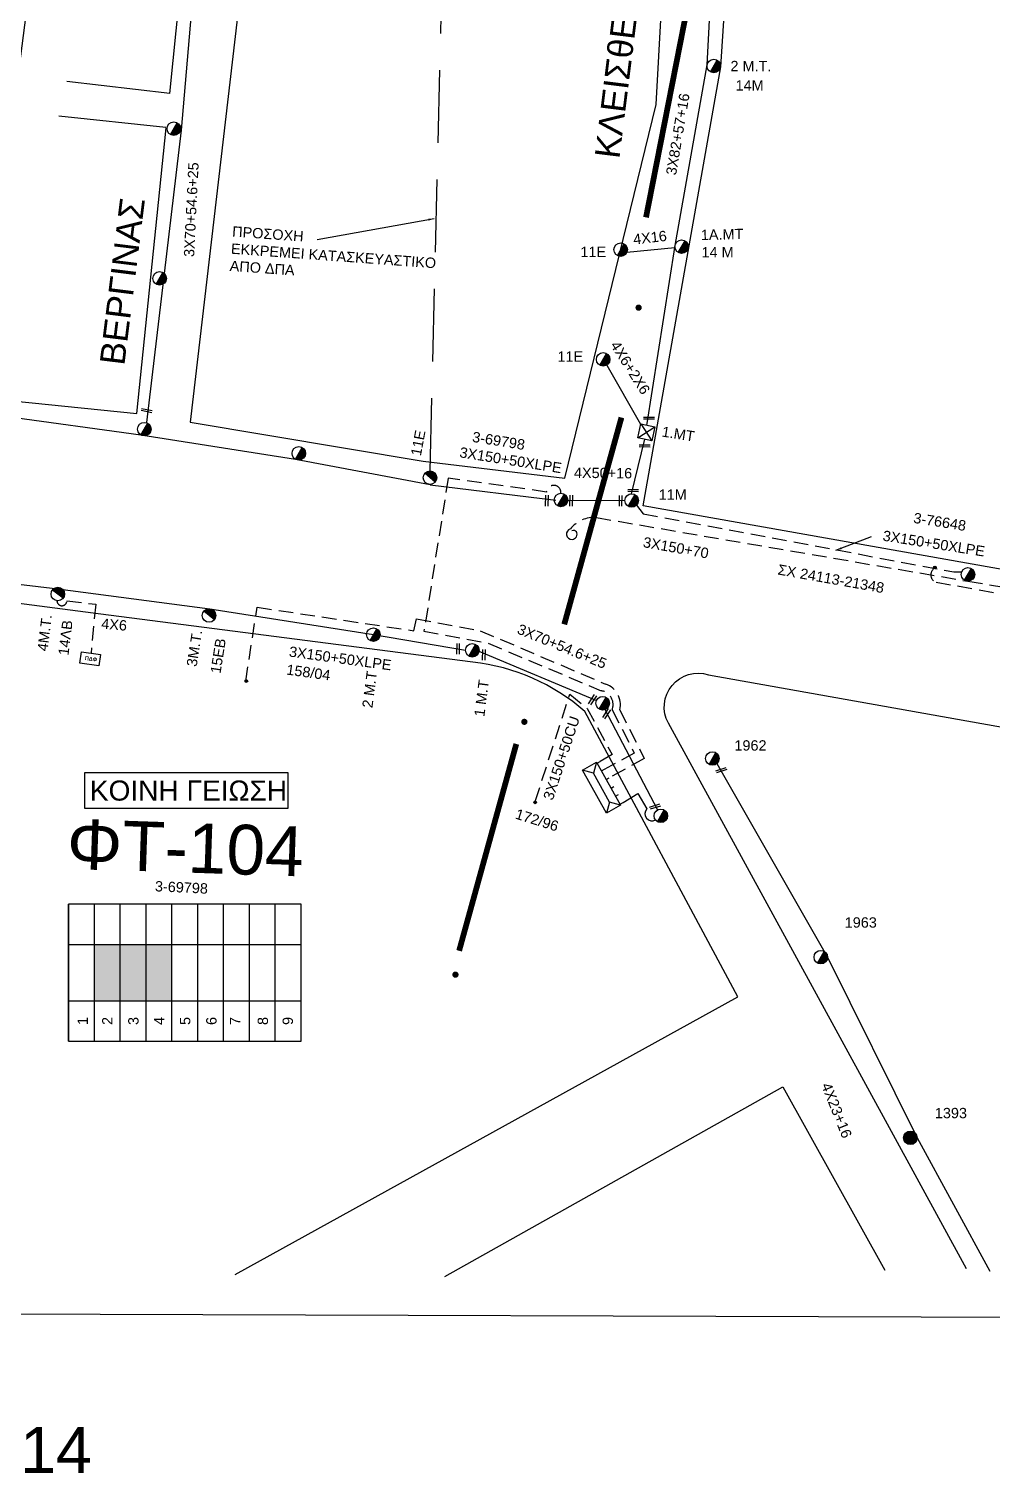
# Model space of a CAD drawing. Header units: millimetres. Extents: x 3156 to 5307, y 1191 to 2273.
# Drawn here: x 4819.7 to 4987.4, y 1211.3 to 1462.9 of the extents above; entities that cross this region are included whole.
import ezdxf
from ezdxf.enums import TextEntityAlignment as Align

# ---------------------------------------------------------------- set-up
doc = ezdxf.new("R2010")
doc.units = ezdxf.units.MM
doc.linetypes.add('DASHED', pattern=[19.05, 12.7, -6.35])
for name, color, linetype in [('Pillar OTE', 7, 'Continuous'), ('Pillar Δημοτικού Φωτισμού', 7, 'Continuous'), ('Άγνωστα', 7, 'Continuous'), ('Ασφαλειοκιβώτια Χ.Τ 9 αναχωρήσεων', 7, 'Continuous'), ('Διαφημιστική πινακίδα', 7, 'Continuous'), ('Εναέρια παροχή ΧΤ 4x16', 7, 'SYN_LINE'), ('Επιγραφές - Σχήματα', 7, 'Continuous'), ('Καλώδια ΧΤ   3x150+50AL', 7, 'DASHED'), ('Καλώδια ΧΤ   3x150+50CU', 7, 'DASHED'), ('Καλώδια ΧΤ   3x150AL+50XLPE', 7, 'DASHED'), ('Μηχανική τομή', 7, 'Continuous'), ('Πλεκτός Στύλος', 7, 'Continuous'), ('Στύλος Ξύλινος', 7, 'Continuous'), ('Στύλος Ξύλινος @ 1', 7, 'Continuous'), ('Στύλος ΦΜ', 7, 'Continuous'), ('Στύλος ΦΜ @ 1', 7, 'Continuous'), ('Συνδέσεις', 7, 'Continuous'), ('Συνεστραμμένα ΧΤ   3x70+54.6+25 AL', 7, 'SYN_LINE'), ('Υποσταθμός πόλεως', 7, 'Continuous'), ('Υπόβαθρο ΔΕΗ', 7, 'Continuous')]:
    doc.layers.add(name, color=color, linetype=linetype)
doc.styles.add('arial', font='arial.ttf')
doc.styles.get("Standard").update_dxf_attribs({"font": 'arial.ttf'})
doc.linetypes.add('SYN_LINE', pattern='A,0.5,-0.0001,["/\\/\\/\\/",Standard,S=0.1,R=0,X=0,Y=-0.05],-0.25', length=0.7501)
doc.dimstyles.new('ISO-25', dxfattribs={"dimtxt": 2.5, "dimasz": 2.5, "dimexe": 1.25, "dimexo": 0.625, "dimtad": 1, "dimtxsty": 'Standard', "dimcen": 2.5, "dimadec": 0, "dimazin": 0, "dimtfac": 1, "dimtmove": 0, "dimatfit": 3, "dimfxl": 1, "dimarcsym": 0})

# ---------------------------------------------------------------- blocks, each defined once
blk = doc.blocks.new('ΥΠΑΡΧΩΝ ΤΣΙΜΕΝΤΕΝΙΟΣ ΣΤΥΛΟΣ')
at = {"layer": 'Στύλος ΦΜ'}
blk.add_hatch(color=7, dxfattribs=at).paths.add_polyline_path([(-1.29, -2.28, 0.574793), (2.62, 0, 0.268822), (1.3, 2.27)])
at = {"layer": 'Στύλος ΦΜ', "color": 7}
blk.add_line((-1.29, -2.28), (1.3, 2.27), dxfattribs=at)
blk.add_circle((0, 0), 2.62, dxfattribs=at)
at = {"layer": 'Στύλος ΦΜ', "flags": 4}
for tag, p in [('ΑΡΙΘΜΟΣ', (-4.68, 8.05)), ('ΤΥΠΟΣ', (-4.91, 3.03))]:
    blk.add_attdef(tag, p, '', height=4, dxfattribs=at)
blk = doc.blocks.new('ΥΠΑΡΧΩΝ ΞΥΛΙΝΟΣ ΣΤΥΛΟΣ')
at = {"layer": 'Στύλος Ξύλινος'}
h = blk.add_hatch(color=7, dxfattribs=at)
h.paths.add_polyline_path([(-2.62, 0, 0.270008), (-1.29, -2.28), (1.3, 2.27, 0.576266)])
h.paths.add_polyline_path([(-1.29, -2.28, 0.574793), (2.62, 0, 0.268822), (1.3, 2.27)])
at = {"layer": 'Στύλος Ξύλινος', "color": 7}
blk.add_line((-1.29, -2.28), (1.3, 2.27), dxfattribs=at)
blk.add_circle((0, 0), 2.62, dxfattribs=at)
at = {"layer": 'Στύλος Ξύλινος', "flags": 4}
for tag, p in [('ΑΡΙΘΜΟΣ', (-4.91, 8.6)), ('ΤΥΠΟΣ', (-4.85, 3.39))]:
    blk.add_attdef(tag, p, '', height=4, dxfattribs=at)
blk = doc.blocks.new('ΥΠΟΣΤΑΘΜΟΣ ΠΟΛΕΩΣ 6 ΑΝΑΧΩΡΗΣΕΩΝ')
at = {"layer": 'Υποσταθμός πόλεως', "linetype": 'Continuous', "ltscale": 40}
for p, q in [((-8.18, -2.82), (-8.18, -4)), ((-5.01, -2.82), (-5.01, -4)), ((-1.74, -2.82), (-1.74, -4)), ((1.65, -2.82), (1.65, -4)), ((5.07, -2.82), (5.07, -4)), ((8.16, -2.82), (8.16, -4))]:
    blk.add_line(p, q, dxfattribs=at)
blk.add_lwpolyline([(-8.57, 2.82), (8.57, 2.82), (8.57, -2.82), (-8.57, -2.82)], close=True, dxfattribs=at)
for points in [[(-5.75, 0), (-8.57, 2.82)], [(5.75, 0), (8.57, 2.82)], [(-8.57, -2.82), (-5.75, 0)], [(-5.75, 0), (5.75, 0)], [(8.57, -2.82), (5.75, 0)]]:
    blk.add_lwpolyline(points, dxfattribs=at)
at = {"layer": 'Υποσταθμός πόλεως', "linetype": 'SYN_LINE', "ltscale": 40, "flags": 1}
for tag, p in [('ΜΕΤΑΣΧΗΜΑΤΙΣΜΟΣ', (9.64, 1.91)), ('ΙΣΧΥΣ', (9.62, -0.89)), ('ΑΡΙΘΜΟΣ', (9.74, -3.61))]:
    blk.add_attdef(tag, p, '', height=1.8, dxfattribs=at)
blk = doc.blocks.new('ΜΗΧΑΝΙΚΗ ΤΟΜΗ')
at = {"layer": 'Μηχανική τομή', "ltscale": 40}
for p, q in [((-1.89, 0.78), (1.89, 0.78)), ((1.89, 0), (-1.89, 0))]:
    blk.add_line(p, q, dxfattribs=at)
blk = doc.blocks.new('ΑΣΦΑΛΕΙΟΚΙΒΩΤΙΟ ΥΠΟΣΤΑΘΜΟΥ 9 ΑΝΑΧΩΡΗΣΕΩΝ')
at = {"layer": 'Ασφαλειοκιβώτια Χ.Τ 9 αναχωρήσεων', "ltscale": 40}
for p, q in [((-23.8, 40.36), (24.02, 40.36)), ((-9.72, 40.36), (-9.72, -40.64)), ((9.94, 40.36), (9.94, -40.64)), ((-23.8, 31.36), (24.02, 31.36)), ((-23.8, 22.36), (24.02, 22.36)), ((-23.8, 13.36), (24.02, 13.36)), ((-23.8, 4.36), (24.02, 4.36)), ((-23.8, -4.64), (24.02, -4.64)), ((-23.8, -13.64), (24.02, -13.64)), ((-23.8, -22.64), (24.02, -22.64)), ((-23.8, -31.64), (24.02, -31.64))]:
    blk.add_line(p, q, dxfattribs=at)
at = {"layer": 'Ασφαλειοκιβώτια Χ.Τ 9 αναχωρήσεων'}
blk.add_lwpolyline([(-23.8, -40.64), (24.02, -40.64), (24.02, 40.36), (-23.8, 40.36)], close=True, dxfattribs=at)
for s, p in [('1', (-18.12, 33.62)), ('2', (-18.12, 25.05)), ('3', (-18.12, 15.98)), ('4', (-18.12, 6.96)), ('5', (-18.12, -2.05)), ('6', (-18.12, -11.19)), ('7', (-18.12, -19.43)), ('8', (-18.12, -29.12)), ('9', (-18.12, -37.81))]:
    blk.add_text(s, height=3.6, dxfattribs=at).set_placement(p)
at = {"layer": 'Ασφαλειοκιβώτια Χ.Τ 9 αναχωρήσεων', "ltscale": 40}
for tag, height, p in [('ΟΝΟΜΑ', 5, (-0.16, 44.31)), ('ΚΕΙΜΕΝΟ 1', 2, (17.06, 35.59)), ('ΚΕΙΜΕΝΟ 2', 2, (17.06, 26.88)), ('ΚΕΙΜΕΝΟ 3', 2, (17.06, 17.69)), ('ΚΕΙΜΕΝΟ 4', 2, (17.06, 8.71)), ('ΚΕΙΜΕΝΟ 5', 2, (17.06, -0.13)), ('ΚΕΙΜΕΝΟ 6', 2, (17.06, -9.05)), ('ΚΕΙΜΕΝΟ 7', 2, (17.06, -18.13)), ('ΚΕΙΜΕΝΟ 8', 2, (17.06, -26.85)), ('ΚΕΙΜΕΝΟ 9', 2, (17.06, -35.99)), ('ΣΧ', 2, (-0.1, -42.64))]:
    blk.add_attdef(tag, text='', height=height, dxfattribs=at).set_placement(p, align=Align.MIDDLE_CENTER)
blk = doc.blocks.new('_ΣΥΝΔΕΣΗ')
at = {"layer": 'Συνδέσεις', "linetype": 'SYN_LINE', "ltscale": 40}
blk.add_hatch(color=256, dxfattribs=at).paths.add_polyline_path([(0.5, -0.01, 1), (-0.5, -0.01, 1)])
at = {"layer": 'Συνδέσεις'}
blk.add_circle((0, -0.01), 0.5, dxfattribs=at)
blk = doc.blocks.new('STYLOS PLEKTOS')
at = {"ltscale": 40}
blk.add_lwpolyline([(731.77, 1613.62), (736.74, 1608.66), (731.77, 1608.66), (736.74, 1613.62)], dxfattribs=at)
at = {"layer": 'Διαφημιστική πινακίδα', "ltscale": 40}
blk.add_lwpolyline([(731.77, 1613.62), (736.74, 1613.62), (736.74, 1608.66), (731.77, 1608.66)], close=True, dxfattribs=at)
blk = doc.blocks.new('PILLAR ΔΗΜΟΤΙΚΟΥ ΦΩΤΙΣΜΟΥ')
at = {"layer": 'Pillar Δημοτικού Φωτισμού', "ltscale": 40}
for p, q in [((-3.64, 2), (3.07, 2)), ((-3.64, -2), (-3.64, 2)), ((3.07, 2), (3.07, -2)), ((3.07, -2), (-3.64, -2))]:
    blk.add_line(p, q, dxfattribs=at)
at = {"layer": 'Pillar Δημοτικού Φωτισμού', "insert": (-2.13, 0.69), "char_height": 1.3575, "width": 109.961, "attachment_point": 1}
blk.add_mtext('{\\fArial|b1|i0|c161|p34;ΠΔΦ}', dxfattribs=at)

msp = doc.modelspace()

# ---------------------------------------------------------------- hatches: boundary and pattern name
at = {"layer": 'Pillar OTE', "ltscale": 40}
h = msp.add_hatch(color=1, dxfattribs=at)
h.dxf.hatch_style = 1
h.paths.add_polyline_path([(4926.4, 1414.33, 1), (4925.3, 1414.33, 1)])
h = msp.add_hatch(color=1, dxfattribs=at)
h.dxf.hatch_style = 1
h.paths.add_polyline_path([(4906.5, 1342.18, 1), (4905.4, 1342.18, 1)])
h = msp.add_hatch(color=1, dxfattribs=at)
h.dxf.hatch_style = 1
h.paths.add_polyline_path([(4894.5, 1298.14, 1), (4893.4, 1298.14, 1)])
at = {"layer": 'Ασφαλειοκιβώτια Χ.Τ 9 αναχωρήσεων'}
for color, points in [(133, [(4835.55, 1303.4), (4831.05, 1303.4), (4831.05, 1293.57), (4835.55, 1293.57)]), (30, [(4840.05, 1303.4), (4835.55, 1303.4), (4835.55, 1293.57), (4840.05, 1293.57)]), (27, [(4844.55, 1303.4), (4840.05, 1303.4), (4840.05, 1293.57), (4844.55, 1293.57)])]:
    msp.add_hatch(color=color, dxfattribs=at).paths.add_polyline_path(points)

# ---------------------------------------------------------------- linework, layer by layer
at = {"color": 1, "const_width": 1}
for points in [[(4934.35, 1466.73), (4927.14, 1430.06)], [(4922.86, 1395.19), (4912.9, 1359.16)], [(4904.55, 1338.33), (4894.59, 1302.3)]]:
    msp.add_lwpolyline(points, dxfattribs=at)
at = {"layer": 'Άγνωστα', "color": 7, "linetype": 'DASHED'}
msp.add_lwpolyline([(4889.52, 1385.89), (4892.65, 1513.63), (4911.89, 1747.8)], dxfattribs=at)
at = {"layer": 'Άγνωστα', "color": 133}
for points in [[(4927.3, 1393.81), (4932.19, 1425.13), (4937.79, 1456.61), (4939.23, 1484.36), (4942.62, 1517.93)], [(4924.64, 1381.92), (4926.94, 1391.43)]]:
    msp.add_lwpolyline(points, dxfattribs=at)
at = {"layer": 'Άγνωστα', "color": 85}
msp.add_lwpolyline([(4801.32, 1397.57), (4815.52, 1395.41), (4839.18, 1392.15), (4866.08, 1387.93), (4889.52, 1383.53)], dxfattribs=at)
at = {"layer": 'Άγνωστα', "color": 4}
msp.add_lwpolyline([(4913.5, 1380.82), (4923.46, 1380.74)], dxfattribs=at)
at = {"layer": 'Άγνωστα', "linetype": 'DASHED', "ltscale": 0.2}
msp.add_lwpolyline([(4913.97, 1375.79, -0.250563), (4918.51, 1377.76), (4983.22, 1366.68), (5114.4, 1344.36, -0.523038), (5114.31, 1342.48, -0.41539), (5112.31, 1343.09, -0.920582), (5113, 1343.36, 2.798143)], format="xyb", dxfattribs=at)
at = {"layer": 'Άγνωστα'}
for points in [[(4913.97, 1375.79, 0.895474), (4914.28, 1373.96, 0.527312), (4915.04, 1375.29, 0.285212), (4914.23, 1375.46, -1196.706612)], [(4923.14, 1328.14), (4925.71, 1329.69), (4927.27, 1327.01, 0.836489), (4928.8, 1325.08, -2.202253)]]:
    msp.add_lwpolyline(points, format="xyb", dxfattribs=at)
at = {"layer": 'Άγνωστα', "color": 27}
msp.add_lwpolyline([(4748, 1373.43), (4769.33, 1372.06), (4802.13, 1368.04), (4824.71, 1365.33), (4851.16, 1361.87), (4879.65, 1357.37), (4895.7, 1354.65)], dxfattribs=at)
at = {"layer": 'Άγνωστα'}
msp.add_lwpolyline([(4939.46, 1334.9), (4958.76, 1301.18), (4974.37, 1269.72), (4987.05, 1246.5)], dxfattribs=at)
at = {"layer": 'Εναέρια παροχή ΧΤ 4x16', "color": 133, "ltscale": 10}
msp.add_lwpolyline([(4923.81, 1423.97), (4932.18, 1424.83)], dxfattribs=at)
at = {"layer": 'Επιγραφές - Σχήματα', "color": 190}
msp.add_lwpolyline([(4829.32, 1327.13), (4864.83, 1327.13), (4864.83, 1333.3), (4829.32, 1333.3)], close=True, dxfattribs=at)
at = {"layer": 'Καλώδια ΧΤ   3x150+50AL', "color": 133, "linetype": 'DASHED', "ltscale": 0.2}
msp.add_lwpolyline([(4912.31, 1382, 1.018175), (4909.82, 1382.21), (4892.69, 1384.64), (4888.46, 1357.95), (4899.65, 1355.88), (4919.31, 1347.6, -0.482513), (4921.24, 1344.27), (4925.08, 1336.74), (4919.87, 1333.88)], format="xyb", dxfattribs=at)
at = {"layer": 'Καλώδια ΧΤ   3x150+50CU', "linetype": 'Continuous', "ltscale": 0.2}
msp.add_line((4889.55, 1383.49), (4911.45, 1380.79), dxfattribs=at)
at = {"layer": 'Καλώδια ΧΤ   3x150+50CU', "ltscale": 0.2}
msp.add_lwpolyline([(4826.27, 1363.28), (4831.29, 1362.66), (4830.48, 1354.17)], dxfattribs=at)
msp.add_lwpolyline([(4857.43, 1349.27), (4859.4, 1362.15), (4886.69, 1358.04), (4887.16, 1360.1), (4898.26, 1358.06), (4920.11, 1348.74, -0.390201), (4922.57, 1344.29), (4926.84, 1335.77), (4920.74, 1332.42)], format="xyb", dxfattribs=at)
at = {"layer": 'Καλώδια ΧΤ   3x150+50CU', "color": 30, "ltscale": 0.2}
msp.add_lwpolyline([(4907.85, 1328.32), (4913.85, 1346.98), (4916.88, 1344.52), (4921.23, 1336.49), (4919.14, 1335.26)], dxfattribs=at)
at = {"layer": 'Καλώδια ΧΤ   3x150+50CU', "ltscale": 0.2}
msp.add_arc((4825.41, 1363.27), 0.863, 180.2199, 0.5112, dxfattribs=at)
at = {"layer": 'Καλώδια ΧΤ   3x150AL+50XLPE', "linetype": 'DASHED', "ltscale": 0.2}
msp.add_lwpolyline([(4925.51, 1379.95), (4926.66, 1378.44), (4980.73, 1368.3), (4982.13, 1368.3)], dxfattribs=at)
at = {"layer": 'Καλώδια ΧΤ   3x150AL+50XLPE', "ltscale": 0.2}
msp.add_lwpolyline([(4977.39, 1368.92, 0.6375), (4977.65, 1366.51), (5036.04, 1356.15, 0.258747), (5037.31, 1356.59), (5037.46, 1357.86, -0.636713), (5038.94, 1358.35, 0.251905), (5040.05, 1358.16, 3.088862)], format="xyb", dxfattribs=at)
at = {"layer": 'Συνεστραμμένα ΧΤ   3x70+54.6+25 AL', "ltscale": 15}
msp.add_line((4919.95, 1344.3), (4929.17, 1326.85), dxfattribs=at)
at = {"layer": 'Συνεστραμμένα ΧΤ   3x70+54.6+25 AL', "color": 85, "linetype": 'SYN_LINE', "ltscale": 15}
msp.add_lwpolyline([(4840.17, 1394.32), (4846.26, 1445.24), (4849.55, 1483.89)], dxfattribs=at)
at = {"layer": 'Συνεστραμμένα ΧΤ   3x70+54.6+25 AL', "ltscale": 15}
msp.add_lwpolyline([(4920.29, 1404.32), (4926.2, 1394.04)], dxfattribs=at)
at = {"layer": 'Συνεστραμμένα ΧΤ   3x70+54.6+25 AL', "color": 27, "ltscale": 15}
msp.add_lwpolyline([(4898.05, 1354.47), (4918.5, 1345.87)], dxfattribs=at)
at = {"layer": 'Υπόβαθρο ΔΕΗ', "linetype": 'Continuous', "ltscale": 0.2}
msp.add_line((3229.69, 1244.31), (5245.14, 1237.65), dxfattribs=at)
at = {"layer": 'Υπόβαθρο ΔΕΗ'}
for points in [[(4844.21, 1451.62), (4848.16, 1490.76), (4858.81, 1489.48), (4847.77, 1394.38), (4888.35, 1387.56), (4913.02, 1384.63), (4928.9, 1449.74), (4932.22, 1509.74), (4892.39, 1506.09), (4823.52, 1499.62)], [(4823.52, 1499.62), (4810.46, 1398.74), (4838.48, 1395.89), (4843.59, 1445.68)], [(4844.21, 1451.62), (4826.25, 1453.7)], [(4843.53, 1445.71), (4824.87, 1447.68)], [(4892.11, 1245.57), (4950.97, 1278.59), (4968.71, 1246.64)]]:
    msp.add_lwpolyline(points, dxfattribs=at)
for points in [[(5032.86, 1412.35), (5046.11, 1372.15, -0.398012), (5040.25, 1359.68), (4926.64, 1379.78), (4940.15, 1456.25), (4943.69, 1510.8)], [(4855.61, 1245.88), (4943.12, 1294.26), (4916.48, 1344, 0.153736), (4896.99, 1352.56), (4833.5, 1360.78), (4770.21, 1368.98), (4755.21, 1245.04)], [(4982.95, 1246.91), (4931.04, 1341.93, -0.678465), (4938.03, 1350.36), (5046.94, 1330.95, -0.199321), (5060.92, 1321.99), (5088.39, 1247.34)]]:
    msp.add_lwpolyline(points, format="xyb", dxfattribs=at)

# ---------------------------------------------------------------- block references
at = {"layer": 'Pillar Δημοτικού Φωτισμού', "xscale": 0.5, "yscale": 0.5, "zscale": 0.5, "rotation": 351.8747401648769}
msp.add_blockref('PILLAR ΔΗΜΟΤΙΚΟΥ ΦΩΤΙΣΜΟΥ', (4830.47, 1353.15), dxfattribs=at)
at = {"layer": 'Ασφαλειοκιβώτια Χ.Τ 9 αναχωρήσεων', "xscale": 0.5, "yscale": 0.5, "zscale": 0.5, "rotation": 90}
msp.add_blockref('ΑΣΦΑΛΕΙΟΚΙΒΩΤΙΟ ΥΠΟΣΤΑΘΜΟΥ 9 ΑΝΑΧΩΡΗΣΕΩΝ', (4846.74, 1298.43), dxfattribs=at)
at = {"layer": 'Μηχανική τομή'}
for p, xscale, yscale, zscale, rotation in [((4840.12, 1396.21), 0.4999999999989584, 0.4999999999989584, 0.4999999999989584, 348.8110574522307), ((4927.66, 1395.27), 0.4999999999987896, 0.4999999999987896, 0.4999999999987896, 179.7015748274969), ((4926.92, 1390.45), 0.4999999999987896, 0.4999999999987896, 0.4999999999987896, 179.7015748274969), ((4909.67, 1380.72), 0.4999999999987898, 0.4999999999987898, 0.4999999999987898, 268.8941481463506), ((4913.91, 1380.72), 0.4999999999987897, 0.4999999999987897, 0.4999999999987897, 268.8941481463506), ((4922.52, 1380.68), 0.4999999999987897, 0.4999999999987897, 0.4999999999987897, 268.8941481463506), ((4924.91, 1382.66), 0.4999999999987897, 0.4999999999987897, 0.4999999999987897, 179.7015748274969), ((4894.21, 1354.9), 0.4999999999987898, 0.4999999999987898, 0.4999999999987898, 268.8941481463506), ((4898.7, 1353.86), 0.4999999999987899, 0.4999999999987899, 0.4999999999987899, 268.8941481463506), ((4917.65, 1346.13), 0.4999999999987898, 0.4999999999987898, 0.4999999999987898, 236.9316620832546), ((4920.11, 1343.7), 0.4999999999987898, 0.4999999999987898, 0.4999999999987898, 236.9316620832546), ((4940.31, 1333.58), 0.4999999999987899, 0.4999999999987899, 0.4999999999987899, 17.33937121003814), ((4928.76, 1327.22), 0.4999999999987898, 0.4999999999987898, 0.4999999999987898, 17.33937121003814)]:
    msp.add_blockref('ΜΗΧΑΝΙΚΗ ΤΟΜΗ', p, dxfattribs=dict(at, xscale=xscale, yscale=yscale, zscale=zscale, rotation=rotation))
at = {"layer": 'Πλεκτός Στύλος', "xscale": 0.5, "yscale": 0.5, "zscale": 0.5, "rotation": 348.0627555212835}
msp.add_blockref('STYLOS PLEKTOS', (4401.37, 680.38), dxfattribs=at)
at = {"layer": 'Στύλος Ξύλινος @ 1', "ltscale": 40}
ref = msp.add_blockref('ΥΠΑΡΧΩΝ ΞΥΛΙΝΟΣ ΣΤΥΛΟΣ', (4973.19, 1269.72), dxfattribs=dict(at, xscale=0.4499999999998181, yscale=0.4499999999998181, zscale=0.4499999999998181))
ref.add_attrib('ΤΥΠΟΣ', '1393', (4977.45, 1273.13), dxfattribs={"layer": '', "height": 1.8, "flags": 4})
at = {"layer": 'Στύλος ΦΜ @ 1', "ltscale": 40}
ref = msp.add_blockref('ΥΠΑΡΧΩΝ ΤΣΙΜΕΝΤΕΝΙΟΣ ΣΤΥΛΟΣ', (4938.95, 1456.41), dxfattribs=dict(at, xscale=0.4499999999998181, yscale=0.4499999999998181, zscale=0.4499999999998181))
ref.add_attrib('ΤΥΠΟΣ', '2 M.T.', (4941.85, 1455.52), dxfattribs={"layer": '', "height": 1.8, "flags": 4})
ref.add_attrib('ΑΡΙΘΜΟΣ', '14M', (4942.74, 1452.15), dxfattribs={"layer": '', "height": 1.8, "flags": 4})
at = {"layer": 'Στύλος ΦΜ @ 1', "ltscale": 40, "xscale": 0.4499999999998181, "yscale": 0.4499999999998181, "zscale": 0.4499999999998181}
for p in [(4844.89, 1445.51), (4842.42, 1419.42), (4839.76, 1393.17), (4866.66, 1388.95), (4912.33, 1380.82), (4983.22, 1367.86), (4879.65, 1357.37), (4896.88, 1354.65), (4919.59, 1345.42), (4929.72, 1325.81)]:
    msp.add_blockref('ΥΠΑΡΧΩΝ ΤΣΙΜΕΝΤΕΝΙΟΣ ΣΤΥΛΟΣ', p, dxfattribs=at)
at = {"layer": 'Στύλος ΦΜ @ 1', "ltscale": 40}
ref = msp.add_blockref('ΥΠΑΡΧΩΝ ΤΣΙΜΕΝΤΕΝΙΟΣ ΣΤΥΛΟΣ', (4922.73, 1424.43), dxfattribs=dict(at, xscale=0.4499999999998181, yscale=0.4499999999998181, zscale=0.4499999999998181))
ref.add_attrib('ΤΥΠΟΣ', '11E', (4915.72, 1423.15), dxfattribs={"layer": '', "height": 1.8, "flags": 4})
ref = msp.add_blockref('ΥΠΑΡΧΩΝ ΤΣΙΜΕΝΤΕΝΙΟΣ ΣΤΥΛΟΣ', (4933.35, 1424.95), dxfattribs=dict(at, xscale=0.4499999999998181, yscale=0.4499999999998181, zscale=0.4499999999998181))
ref.add_attrib('ΤΥΠΟΣ', '14 M', (4936.81, 1423.08), dxfattribs={"layer": '', "height": 1.8, "flags": 4})
ref = msp.add_blockref('ΥΠΑΡΧΩΝ ΤΣΙΜΕΝΤΕΝΙΟΣ ΣΤΥΛΟΣ', (4919.67, 1405.32), dxfattribs=dict(at, xscale=0.4499999999998181, yscale=0.4499999999998181, zscale=0.4499999999998181))
ref.add_attrib('ΤΥΠΟΣ', '11E', (4911.72, 1404.92), dxfattribs={"layer": '', "height": 1.8, "flags": 4})
ref = msp.add_blockref('ΥΠΑΡΧΩΝ ΤΣΙΜΕΝΤΕΝΙΟΣ ΣΤΥΛΟΣ', (4889.52, 1384.71), dxfattribs=dict(at, xscale=0.4499999999997641, yscale=0.4499999999997641, zscale=0.4499999999997641, rotation=79.38817190620193))
ref.add_attrib('ΤΥΠΟΣ', '11E', (4887.92, 1388.4), dxfattribs={"layer": '', "height": 1.8, "rotation": 79.3882, "flags": 4})
ref = msp.add_blockref('ΥΠΑΡΧΩΝ ΤΣΙΜΕΝΤΕΝΙΟΣ ΣΤΥΛΟΣ', (4924.64, 1380.74), dxfattribs=dict(at, xscale=0.4499999999998181, yscale=0.4499999999998181, zscale=0.4499999999998181))
ref.add_attrib('ΤΥΠΟΣ', '11M', (4929.34, 1380.86), dxfattribs={"layer": '', "height": 1.8, "flags": 4})
ref = msp.add_blockref('ΥΠΑΡΧΩΝ ΤΣΙΜΕΝΤΕΝΙΟΣ ΣΤΥΛΟΣ', (4824.69, 1364.44), dxfattribs=dict(at, xscale=0.4499999999998176, yscale=0.4499999999998176, zscale=0.4499999999998176, rotation=83.06030243483585))
ref.add_attrib('ΤΥΠΟΣ', '4M.T.', (4822.9, 1354.4), dxfattribs={"layer": '', "height": 1.8, "rotation": 83.0603, "flags": 4})
ref.add_attrib('ΑΡΙΘΜΟΣ', '14ΛB', (4826.54, 1353.67), dxfattribs={"layer": '', "height": 1.8, "rotation": 83.0603, "flags": 4})
ref = msp.add_blockref('ΥΠΑΡΧΩΝ ΤΣΙΜΕΝΤΕΝΙΟΣ ΣΤΥΛΟΣ', (4851.04, 1360.7), dxfattribs=dict(at, xscale=0.4499999999998169, yscale=0.4499999999998169, zscale=0.4499999999998169, rotation=81.04412023869224))
ref.add_attrib('ΤΥΠΟΣ', '3M.T.', (4848.87, 1351.7), dxfattribs={"layer": '', "height": 1.8, "rotation": 81.0441, "flags": 4})
ref.add_attrib('ΑΡΙΘΜΟΣ', '15EB', (4853.02, 1350.49), dxfattribs={"layer": '', "height": 1.8, "rotation": 81.0441, "flags": 4})
ref = msp.add_blockref('ΥΠΑΡΧΩΝ ΤΣΙΜΕΝΤΕΝΙΟΣ ΣΤΥΛΟΣ', (4938.7, 1335.8), dxfattribs=dict(at, xscale=0.4499999999998181, yscale=0.4499999999998181, zscale=0.4499999999998181))
ref.add_attrib('ΤΥΠΟΣ', '1962', (4942.54, 1337.17), dxfattribs={"layer": '', "height": 1.8, "flags": 4})
ref = msp.add_blockref('ΥΠΑΡΧΩΝ ΤΣΙΜΕΝΤΕΝΙΟΣ ΣΤΥΛΟΣ', (4957.58, 1301.18), dxfattribs=dict(at, xscale=0.4499999999998181, yscale=0.4499999999998181, zscale=0.4499999999998181))
ref.add_attrib('ΤΥΠΟΣ', '1963', (4961.75, 1306.33), dxfattribs={"layer": '', "height": 1.8, "flags": 4})
at = {"layer": 'Συνδέσεις', "xscale": 0.4777242751394019, "yscale": 0.4777242751394019, "zscale": 0.4777242751394019}
for p in [(4977.45, 1369.07), (4857.52, 1349.3), (4907.84, 1328.16)]:
    msp.add_blockref('_ΣΥΝΔΕΣΗ', p, dxfattribs=at)
at = {"layer": 'Υποσταθμός πόλεως', "xscale": 0.5000000000000169, "yscale": 0.5000000000000169, "zscale": 0.5000000000000169, "rotation": 119.2927961192298}
msp.add_blockref('ΥΠΟΣΤΑΘΜΟΣ ΠΟΛΕΩΣ 6 ΑΝΑΧΩΡΗΣΕΩΝ', (4919.39, 1330.72), dxfattribs=at)

# ---------------------------------------------------------------- texts
at = {"ltscale": 40, "char_height": 1.8, "width": 43.5158, "attachment_point": 1, "style": 'arial'}
for s, insert, rotation in [('4Χ16', (4924.81, 1427.11), 6.396), ('1Α.ΜΤ', (4936.67, 1427.89), 1.5139), ('4Χ6+2Χ6', (4922.37, 1408.76), 302.4693), ('3-69798', (4897.06, 1392.75), 351.0286), ('1.ΜΤ', (4930.07, 1393.67), 351.0286), ('3-76648', (4973.89, 1378.64), 351.0286), ('3-69798', (4841.66, 1314.46), 357.3579)]:
    msp.add_mtext(s, dxfattribs=dict(at, insert=insert, rotation=rotation))
at = {"layer": 'Άγνωστα', "char_height": 1.8, "width": 43.5158, "attachment_point": 1, "style": 'arial'}
for s, insert, rotation in [('3X82+57+16', (4930.59, 1437.6), 80.4651), ('4X23+16', (4959.31, 1279.54), 291.7491)]:
    msp.add_mtext(s, dxfattribs=dict(at, insert=insert, rotation=rotation))
at = {"layer": 'Άγνωστα', "ltscale": 40, "char_height": 1.8, "width": 43.5158, "attachment_point": 1, "style": 'arial'}
for s, insert, rotation in [('3Χ70+54.6+25', (4846.63, 1423.21), 87.1851), ('3X150+50XLPE', (4894.84, 1390.06), 351.0286), ('4X50+16', (4914.6, 1386.47), 359.5), ('3X150+70', (4926.83, 1374.41), 349.9537), ('3X150+50XLPE', (4968.55, 1375.54), 351.0286), (' ΣX 24113-21348', (4949.6, 1369.76), 349.9537), ('4X6', (4832.35, 1360.2), 355.3538), ('3X70+54.6+25', (4905.22, 1359.3), 337.7097), ('3X150+50XLPE', (4865.12, 1355.35), 352.2369), ('158/04', (4864.66, 1352.21), 352.2369), ('172/96', (4904.76, 1327.08), 342.5538)]:
    msp.add_mtext(s, dxfattribs=dict(at, insert=insert, rotation=rotation))
at = {"layer": 'Άγνωστα', "color": 1, "ltscale": 40, "insert": (4855.14, 1428.52), "char_height": 1.8, "width": 46.8576, "attachment_point": 1, "rotation": 355.9238, "style": 'arial'}
msp.add_mtext('ΠΡΟΣΟΧΗ \\PΕΚΚΡΕΜΕΙ ΚΑΤΑΣΚΕΥΑΣΤΙΚΟ \\PΑΠΟ ΔΠΑ', dxfattribs=at)
at = {"layer": 'Επιγραφές - Σχήματα', "color": 190, "insert": (4830.27, 1331.96), "char_height": 3.5, "width": 35.1311, "attachment_point": 1}
msp.add_mtext('KOINH ΓΕΙΩΣΗ', dxfattribs=at)
at = {"layer": 'Καλώδια ΧΤ   3x150+50CU', "ltscale": 0.2, "char_height": 1.8, "width": 43.5158, "attachment_point": 1, "style": 'arial'}
for s, insert, rotation in [('2 Μ.Τ', (4877.69, 1344.75), 82.6317), ('1 Μ.Τ', (4897.19, 1343.22), 82.6317), ('3X150+50CU', (4909.18, 1328.95), 71.7525)]:
    msp.add_mtext(s, dxfattribs=dict(at, insert=insert, rotation=rotation))
at = {"layer": 'Υπόβαθρο ΔΕΗ', "attachment_point": 1, "style": 'arial'}
for s, insert, char_height, width, rotation in [('{\\H1.083x;KΛEIΣθENOYΣ}', (4918.19, 1440.67), 4, 47.4753, 82.9065), ('{\\H1.083x;BEΡΓΙΝΑΣ}', (4831.97, 1404.67), 4, 47.4753, 82.9065), ('{\\H1.083x;ΦT-104}', (4826.43, 1325.29), 8, 92.0926, 358.0663)]:
    msp.add_mtext(s, dxfattribs=dict(at, insert=insert, char_height=char_height, width=width, rotation=rotation))
at = {"layer": 'Υπόβαθρο ΔΕΗ', "insert": (4785.57, 1219.36), "char_height": 7.4305, "width": 85.5373, "attachment_point": 1, "style": 'arial'}
msp.add_mtext('{\\H1.083x;ΣΕΝΤ.14}', dxfattribs=at)

# ---------------------------------------------------------------- leaders
at = {"layer": 'Επιγραφές - Σχήματα', "color": 1, "ltscale": 40}
msp.add_leader([(4890.24, 1429.82), (4869.85, 1426.15)], dimstyle='ISO-25', override={"dimasz": 1, "dimtad": 0}, dxfattribs=at)
at = {"layer": 'Επιγραφές - Σχήματα', "color": 7, "ltscale": 40}
msp.add_leader([(4960.23, 1372.07), (4966.43, 1374.46)], dimstyle='ISO-25', override={"dimasz": 1, "dimtad": 0}, dxfattribs=at)

doc.saveas('drawing.dxf')
